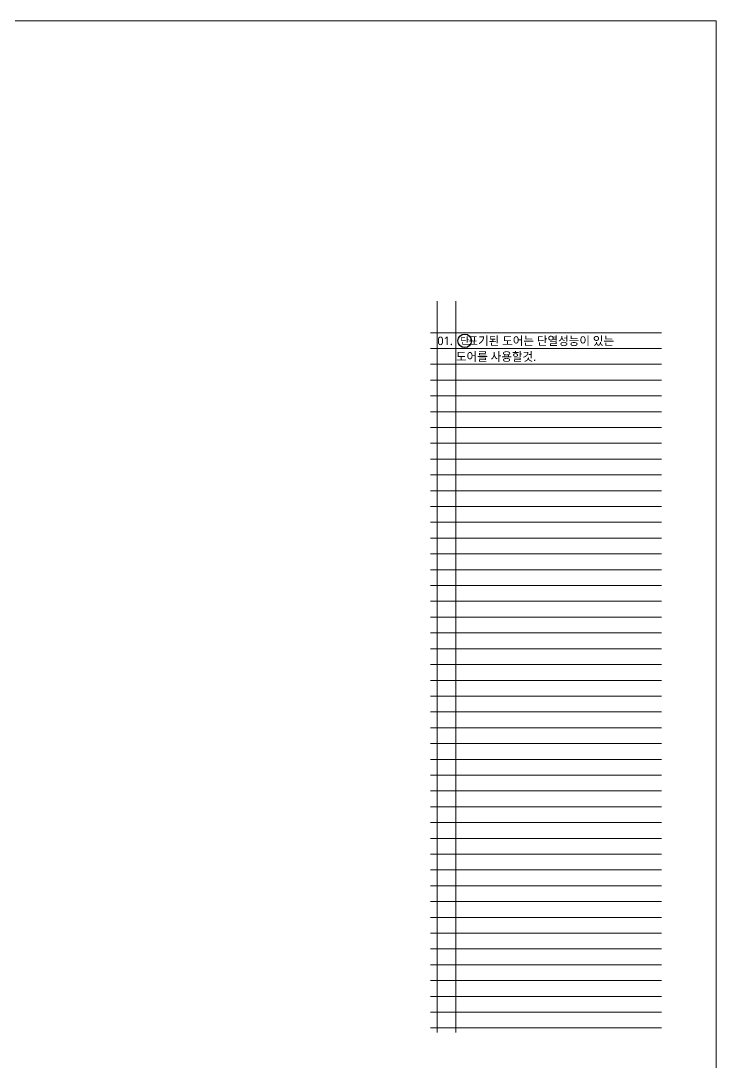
# Model space of a CAD drawing. Header units: millimetres. Extents: x 3479419 to 5579419, y 522746 to 3162891.
# Drawn here: x 3796749 to 3899419, y 2434499 to 2588271 of the extents above; entities that cross this region are included whole.
import ezdxf
from ezdxf.enums import TextEntityAlignment as Align

# ---------------------------------------------------------------- set-up
doc = ezdxf.new("R2010")
doc.units = ezdxf.units.MM
for name, color, linetype, lineweight in [('A-MKXX-SYMB', 7, 'Continuous', 25), ('A-XXXX-INSL2', 8, 'Continuous', 18), ('A-XXXX-SYMB', 7, 'Continuous', 25), ('A-XXXX-TXT2', 3, 'Continuous', 25)]:
    doc.layers.add(name, color=color, linetype=linetype, lineweight=lineweight)
doc.layers.add('A-XXXX-NPLT', color=144, linetype='Continuous', lineweight=15, plot=False)
doc.styles.add('맑은 고딕', font='malgun.ttf')

# ---------------------------------------------------------------- blocks, each defined once
blk = doc.blocks.new('NOTE(220317)')
at = {"layer": 'A-XXXX-NPLT'}
for p, q in [((1010649.8, 179732.7), (1010649.8, 175412.7)), ((1010759.8, 179732.7), (1010759.8, 175412.7)), ((1010609.8, 179546.1), (1011974.8, 179546.1)), ((1010609.8, 179452.7), (1011974.8, 179452.7)), ((1010609.8, 179359.4), (1011974.8, 179359.4)), ((1010609.8, 179266.1), (1011974.8, 179266.1)), ((1010609.8, 179172.7), (1011974.8, 179172.7)), ((1010609.8, 179079.4), (1011974.8, 179079.4)), ((1010609.8, 178986.1), (1011974.8, 178986.1)), ((1010609.8, 178892.7), (1011974.8, 178892.7)), ((1010609.8, 178799.4), (1011974.8, 178799.4)), ((1010609.8, 178706.1), (1011974.8, 178706.1)), ((1010609.8, 178612.7), (1011974.8, 178612.7)), ((1010609.8, 178519.4), (1011974.8, 178519.4)), ((1010609.8, 178426.1), (1011974.8, 178426.1)), ((1010609.8, 178332.7), (1011974.8, 178332.7)), ((1010609.8, 178239.4), (1011974.8, 178239.4)), ((1010609.8, 178146.1), (1011974.8, 178146.1)), ((1010609.8, 178052.7), (1011974.8, 178052.7)), ((1010609.8, 177959.4), (1011974.8, 177959.4)), ((1010609.8, 177866.1), (1011974.8, 177866.1)), ((1010609.8, 177772.7), (1011974.8, 177772.7)), ((1010609.8, 177679.4), (1011974.8, 177679.4)), ((1010609.8, 177586.1), (1011974.8, 177586.1)), ((1010609.8, 177492.7), (1011974.8, 177492.7)), ((1010609.8, 177399.4), (1011974.8, 177399.4)), ((1010609.8, 177306.1), (1011974.8, 177306.1)), ((1010609.8, 177212.7), (1011974.8, 177212.7)), ((1010609.8, 177119.4), (1011974.8, 177119.4)), ((1010609.8, 177026.1), (1011974.8, 177026.1)), ((1010609.8, 176932.7), (1011974.8, 176932.7)), ((1010609.8, 176839.4), (1011974.8, 176839.4)), ((1010609.8, 176746.1), (1011974.8, 176746.1)), ((1010609.8, 176652.7), (1011974.8, 176652.7)), ((1010609.8, 176559.4), (1011974.8, 176559.4)), ((1010609.8, 176466.1), (1011974.8, 176466.1)), ((1010609.8, 176372.7), (1011974.8, 176372.7)), ((1010609.8, 176279.4), (1011974.8, 176279.4)), ((1010609.8, 176186.1), (1011974.8, 176186.1)), ((1010609.8, 176092.7), (1011974.8, 176092.7)), ((1010609.8, 175999.4), (1011974.8, 175999.4)), ((1010609.8, 175906.1), (1011974.8, 175906.1)), ((1010609.8, 175812.7), (1011974.8, 175812.7)), ((1010609.8, 175719.4), (1011974.8, 175719.4)), ((1010609.8, 175626.1), (1011974.8, 175626.1)), ((1010609.8, 175532.7), (1011974.8, 175532.7)), ((1010609.8, 175439.4), (1011974.8, 175439.4))]:
    blk.add_line(p, q, dxfattribs=at)
blk = doc.blocks.new('단')
at = {"layer": 'A-XXXX-SYMB'}
blk.add_circle((0, 0), 500, dxfattribs=at)
at = {"layer": 'A-XXXX-TXT2', "ltscale": 100, "style": '맑은 고딕'}
blk.add_text('단', height=500, dxfattribs=at).set_placement((0, 0), align=Align.MIDDLE_CENTER)
blk = doc.blocks.new('NOTE_평면도')
at = {"layer": 'A-MKXX-SYMB', "xscale": 0.04, "yscale": 0.04, "zscale": 0.04}
blk.add_blockref('단', (7657.5, 4994.8), dxfattribs=at)
at = {"layer": 'A-XXXX-TXT2', "style": '맑은 고딕'}
for s, p in [('01.', (7576.5, 4994.8)), ('    표기된 도어는 단열성능이 있는', (7631.5, 4994.8)), ('도어를 사용할것.', (7631.5, 4948.1))]:
    blk.add_text(s, height=25, dxfattribs=at).set_placement(p, align=Align.MIDDLE_LEFT)

msp = doc.modelspace()

# ---------------------------------------------------------------- linework, layer by layer
at = {"layer": 'A-XXXX-INSL2'}
msp.add_lwpolyline([(3899418.8, 2588270.6), (3479418.8, 2588270.6), (3479418.8, 2291270.6), (3899418.8, 2291270.6)], close=True, dxfattribs=at)

# ---------------------------------------------------------------- block references
for name, p, xscale, yscale, zscale in [('NOTE(220317)', (-21408001.6, -1946435.1), 25, 25, 25), ('NOTE_평면도', (3479418.8, 2291270.6), 50, 50, 50)]:
    msp.add_blockref(name, p, dxfattribs=dict(xscale=xscale, yscale=yscale, zscale=zscale))

doc.saveas('drawing.dxf')
